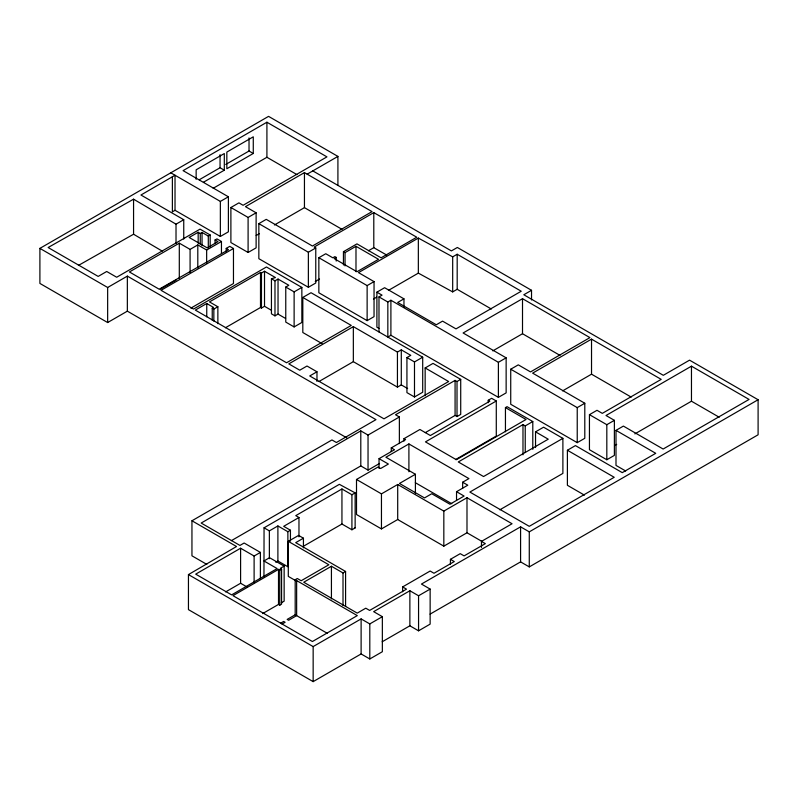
<?xml version="1.0" encoding="UTF-8"?>
<svg xmlns="http://www.w3.org/2000/svg" width="798" height="798" viewBox="0 0 798 798"><rect width="100%" height="100%" fill="white"/><g stroke="black" fill="none" stroke-linecap="round" stroke-linejoin="round"><path stroke-width="1.2" d="M382.182 641.782L409.873 625.802L418.561 630.819L430.142 624.126L430.142 589.084L418.561 595.767L409.873 590.749L373.664 611.657L382.352 616.674L382.352 651.717L369.803 658.968L361.115 653.951L313.155 681.632L188.448 609.632L188.448 574.59L236.527 546.51L191.949 520.775L191.949 555.817L206.812 564.395M343.439 264.976L343.439 251.689L356.955 243.879L381.095 257.814L416.765 237.215L373.793 212.627L314.183 247.041L315.769 247.959L315.769 283.011L308.367 287.28L258.841 258.682L258.841 223.639L266.243 219.36L312.437 246.033L372.038 211.62L304.447 172.607L245.475 206.652L256.118 212.797L256.118 247.849L248.098 252.477L230.891 242.542L230.891 207.5L238.921 202.862L243.101 205.286L326.941 156.877L266.911 122.224L183.081 170.632L228.388 196.787L228.388 231.829L220.358 236.467L175.021 210.293L175.021 175.251L140.947 195.011L183.749 219.719L183.749 239.051M346.911 437.922L127.351 311.16L107.65 322.542L39.9 283.43L39.9 248.378L268.567 116.368L337.913 156.408L337.913 185.405M199.201 179.789L220.058 167.75L224.308 170.203L224.308 153.545L196.148 169.804L196.148 179.321M225.754 164.458L249.026 151.022L253.275 153.475L253.275 136.817L226.832 152.089L226.832 168.747L253.275 153.475M203.45 182.243L224.308 170.203M175.021 210.293L172.378 211.819L172.378 176.777M213.176 188.298L266.911 157.276L296.926 174.602M176.019 243.52L176.019 224.178L183.749 219.719M170.802 172.807L220.358 201.415L228.388 196.787M221.455 253.574L221.455 241.495L206.652 250.033L197.804 244.926L190.084 249.385L179.301 243.161L129.416 271.958L159.151 289.205L228.477 249.704L226.223 248.407L226.223 252.028M210.173 247.061L210.173 234.981L208.298 236.058L202.044 232.447L200.268 233.475L198.173 232.268L189.166 237.465L207.191 247.869L217.974 241.644L215.071 239.979L215.071 243.599M39.9 248.378L107.65 287.489L127.351 276.118L375.968 419.648L336.387 442.511L331.948 439.947L191.949 520.775M307.15 174.163L337.913 156.408M230.891 207.5L248.098 217.435L256.118 212.797M215.071 239.979L216.956 238.891L221.455 241.495M226.223 248.407L229.764 246.363L233.465 248.497L233.465 283.539L190.862 308.138M160.198 289.235L176.119 280.048M233.465 248.497L161.046 290.302L193.555 309.065L266.452 266.981L301.853 287.42L301.853 322.472L294.123 326.931L285.764 322.093L285.764 287.051L288.816 285.285L278.033 279.061L274.981 280.826L271.44 278.781L271.44 313.833L274.981 315.868L278.033 314.103L285.584 318.462M256.198 235.51L259.41 233.654M274.422 224.986L304.447 207.65L341.993 229.325M212.238 320.237L212.238 308.148L213.525 307.41L206.752 303.499L195.32 310.093L286.562 362.771L351.25 325.424L302.811 297.454L302.811 332.507L322.192 343.689M271.44 278.781L275.46 277.574L264.517 271.26L261.465 273.026L260.497 272.467L209.485 301.913L217.864 306.751L217.864 323.679M258.841 223.639L308.367 252.238L315.769 247.959M212.238 308.148L213.844 309.075L217.864 306.751M403.958 307.3L403.958 298.841L397.683 302.462L436.297 324.766L442.571 321.135L455.997 328.886L521.234 291.23L457.184 254.253L452.685 256.856L418.342 238.083L358.502 272.627L374.043 281.604L374.043 316.646L367.13 320.646L318.851 292.776L318.851 257.724L325.774 253.734L332.836 257.814L334.861 256.637L336.217 257.425L336.217 261.056M336.217 257.425L334.192 258.592L356.965 271.749L378.521 259.3L355.988 246.293L345.045 252.617L343.439 251.689M225.425 327.759L260.497 307.509L261.465 308.068L264.517 306.302L271.48 310.322M285.764 287.051L294.123 291.878L301.853 287.42M315.25 281.475L319.509 279.021M368.476 250.752L373.793 247.679L386.691 255.051M302.811 297.454L311.021 292.716L422.701 357.195L422.701 392.237L414.491 396.975L406.93 392.616L406.93 357.564L410.79 355.339L401.294 349.853L397.434 352.088L353.344 326.631L288.816 363.878L299.759 370.202L307.001 366.023L316.976 371.778L316.976 381.444M318.851 257.724L367.13 285.594L374.043 281.604M378.96 328.407L376.895 327.21L376.895 292.168L384.616 287.709L403.958 298.841M373.464 299.041L376.666 297.185M388.426 290.402L418.342 273.125L452.685 291.898L457.184 289.295L491.349 309.016M378.99 331.948L378.99 296.906L382.043 295.14L376.895 292.168M387.838 302.013L390.9 300.248L498.391 362.312L506.141 357.833L506.141 392.885L498.391 397.354L390.9 335.3L387.838 337.065L387.838 302.013L378.99 296.906M316.976 371.778L309.734 375.958L383.998 418.83L448.646 381.514L425.154 367.948L425.154 395.738M318.931 381.544L353.344 361.674L397.434 387.13L401.294 384.905L407.628 388.556M531.528 299.968L531.528 290.302L523.807 294.761L663.318 375.309L689.552 360.157L758.1 399.738L758.1 434.79L529.274 566.899L520.585 561.882L430.072 614.131M625.662 470.99L615.996 465.414L615.996 430.361L623.398 426.092L663.138 449.035L749.073 399.429L691.467 366.172L606.011 415.499L614.38 420.337L614.38 455.379L606.819 459.748L589.443 449.713L589.443 414.661L597.004 410.302L602.31 413.364L661.203 379.369L591.527 339.14L532.635 373.135L584.794 403.249L584.794 438.292L577.233 442.661L510.73 404.267L510.73 369.215L518.291 364.856L530.52 371.918L589.931 337.614L522.51 298.681L463.099 332.985L506.141 357.833M406.93 357.564L414.491 361.933L422.701 357.195M425.154 367.948L433.035 363.389L460.715 379.369L460.715 414.421L457.015 416.556L455.079 415.439L425.314 432.626M492.805 350.881L522.51 333.734L559.967 355.359M399.369 443.568L399.369 416.975L368.038 435.07L360.796 430.89L201.166 523.049L239.949 545.433L244.138 543.019L260.387 552.406L260.387 578.989M460.715 379.369L457.015 381.514L455.079 380.397L395.539 414.77L399.369 416.975M403.978 441.104L403.978 438.681L419.908 429.484L430.371 435.528L489.852 401.185L488.246 400.257L488.246 402.671M391.269 451.508L391.269 447.877L405.593 439.608L403.978 438.681M231.37 540.655L360.796 465.932L368.038 470.112L379.529 463.478M379.04 468.326L379.04 458.66L394.491 449.743L391.269 447.877M462.65 488.256L462.65 482.221L468.925 478.591L408.905 443.937L385.893 457.224L415.409 474.261L415.409 493.603M263.958 576.675L264.058 527.807L339.369 484.336L355.14 492.875L355.14 527.927L351.918 529.782L341.943 524.027L303.28 546.351M488.246 400.257L491.628 398.302L496.286 400.995L496.286 436.047L455.518 459.588M482.012 541.453L466.99 532.775L443.828 546.151L397.703 519.528L381.454 528.914L356.507 514.51L356.507 479.468L378.072 467.02L380.646 468.506L388.377 464.047L379.04 458.66M264.058 527.807L269.365 530.879L277.894 525.952L287.869 531.717L290.442 530.231L290.442 541.104M355.14 492.875L351.918 494.74L341.943 488.975L295.759 515.638L298.971 517.503L298.971 536.835M260.387 552.406L254.113 556.026L240.597 548.226L195.7 574.141L231.61 594.879L277.155 568.585L263.958 560.964L269.584 557.712L284.148 566.121L284.148 601.173L281.255 602.839M496.286 400.995L425.464 441.883L456.366 459.728L526.042 419.499L505.443 407.608L505.443 431.778M298.971 517.503L283.689 526.321L290.442 530.231M505.443 407.608L507.049 406.671L532.795 421.544L532.795 449.334M295.769 580.715L288.297 576.395L288.297 541.353L298.602 535.408L303.43 538.191L303.43 547.867M303.43 538.191L295.699 542.65L345.584 571.458L345.584 606.5M356.507 479.468L381.454 493.872L397.703 484.486L443.828 511.109L466.99 497.733L512.047 523.747L481.473 541.393L481.473 547.438M415.409 474.261L399.479 483.458L424.516 497.922L431.748 493.733L449.932 504.236L464.097 496.057L456.536 491.698L456.536 500.156M562.62 390.87L591.527 374.182L631.188 397.085M275.759 562.231L277.894 561.004L287.869 566.76L287.869 531.717M225.625 591.907L240.597 583.268L246.831 586.869M532.795 421.544L525.234 425.903L522.979 424.606L458.291 461.952L483.558 476.536L548.246 439.189L535.538 431.848L535.538 447.558M262.632 613.592L278.512 604.425L279.799 605.163L281.574 604.146L281.574 569.094L279.799 570.121L278.512 569.373L232.976 595.667L312.407 641.522L357.295 615.607L295.19 579.747L295.19 614.789L327.499 633.442M284.148 566.121L280.288 568.356L281.574 569.094M510.73 369.215L577.233 407.618L584.794 403.249M535.538 431.848L543.578 427.209L562.889 438.351L562.889 473.404L499.817 509.822M295.19 579.747L297.315 578.51L301.175 580.745L328.856 564.765L288.297 541.353M456.536 491.698L467.798 485.194L462.65 482.221M345.584 571.458L343.01 572.944L331.429 566.251L303.749 582.231L357.245 613.123L365.773 608.196L369.644 610.42L406.491 589.153L402.631 586.919L402.631 591.757M562.889 438.351L469.882 492.057L529.264 526.331L614.221 477.284L567.398 450.252L567.398 485.294L584.425 495.129M589.443 414.661L606.819 424.696L614.38 420.337M567.398 450.252L575.438 445.603L622.27 472.635L655.737 453.314L615.996 430.361M280.607 623.208L283.669 621.442L285.115 622.28L282.053 624.046M295.19 614.789L287.17 619.418L288.627 620.255L296.637 615.627L296.637 580.575M614.56 445.613L616.694 444.376M634.859 433.903L691.467 401.214L719.197 417.224M402.631 586.919L430.142 571.029L434.002 573.263L454.281 561.553L450.421 559.328L450.421 564.166M450.421 559.328L460.237 553.662L464.097 555.887L485.334 543.628L481.473 541.393M188.448 574.59L313.155 646.589L361.115 618.909L369.803 623.916L382.352 616.674M758.1 399.738L529.274 531.857L520.585 526.84L421.454 584.066L430.142 589.084M176.019 224.178L133.565 199.181L48.129 247.52L98.174 276.417L106.703 271.49L116.688 277.245L200.039 229.126L210.173 234.981M78.413 265.435L133.565 234.233L162.223 251.101M531.528 290.302L457.344 247.47L451.389 250.911L312.816 170.902M415.329 482.7L451.778 503.738M354.492 527.558L355.14 527.927M691.467 366.172L691.467 401.214M606.819 424.696L606.819 459.748M591.527 339.14L591.527 374.182M577.233 407.618L577.233 442.661M529.274 531.857L529.274 566.899M525.234 425.903L525.234 452.496M522.979 424.606L522.979 454.82M522.51 298.681L522.51 333.734M520.585 526.84L520.585 561.882M498.391 362.312L498.391 397.354M466.99 497.733L466.99 532.775M457.184 254.253L457.184 289.295M457.015 381.514L457.015 416.556M455.079 380.397L455.079 415.439M452.685 256.856L452.685 291.898M443.828 511.109L443.828 546.151M418.561 595.767L418.561 630.819M418.342 238.083L418.342 273.125M414.491 361.933L414.491 396.975M409.873 590.749L409.873 625.802M408.905 443.937L408.905 471.738M401.294 349.853L401.294 384.905M397.703 484.486L397.703 519.528M397.434 352.088L397.434 387.13M390.9 300.248L390.9 335.3M381.454 493.872L381.454 528.914M373.793 212.627L373.793 247.679M369.803 623.916L369.803 658.968M368.038 435.07L368.038 470.112M367.13 285.594L367.13 320.646M361.115 618.909L361.115 653.951M360.796 430.89L360.796 465.932M355.988 246.293L355.988 271.679M353.344 326.631L353.344 361.674M351.918 494.74L351.918 529.782M345.045 252.617L345.045 265.904M343.01 572.944L343.01 605.572M341.943 488.975L341.943 524.027M331.429 566.251L331.429 598.879M313.155 646.589L313.155 681.632M308.367 252.238L308.367 287.28M304.447 172.607L304.447 207.65M294.123 291.878L294.123 326.931M279.799 570.121L279.799 605.163M278.512 569.373L278.512 604.425M278.033 279.061L278.033 314.103M277.894 525.952L277.894 561.004M274.981 280.826L274.981 315.868M269.365 530.879L269.365 558.67M266.911 122.224L266.911 157.276M264.517 271.26L264.517 306.302M261.465 273.026L261.465 308.068M260.497 272.467L260.497 307.509M254.113 556.026L254.113 582.62M249.026 137.934L249.026 151.022M248.098 217.435L248.098 252.477M240.597 548.226L240.597 583.268M220.358 201.415L220.358 236.467M220.058 154.662L220.058 167.75M213.844 309.075L213.844 321.165M208.298 236.058L208.298 248.148M206.652 250.033L206.652 263.33M206.752 303.499L206.752 316.786M202.044 232.447L202.044 245.744M200.268 233.475L200.268 244.348M198.173 232.268L198.173 243.141M197.804 244.926L197.804 267.889M190.084 249.385L190.084 272.347M179.301 243.161L179.301 278.213M133.565 199.181L133.565 234.233M127.351 276.118L127.351 311.16M107.65 287.489L107.65 322.542"/></g></svg>
